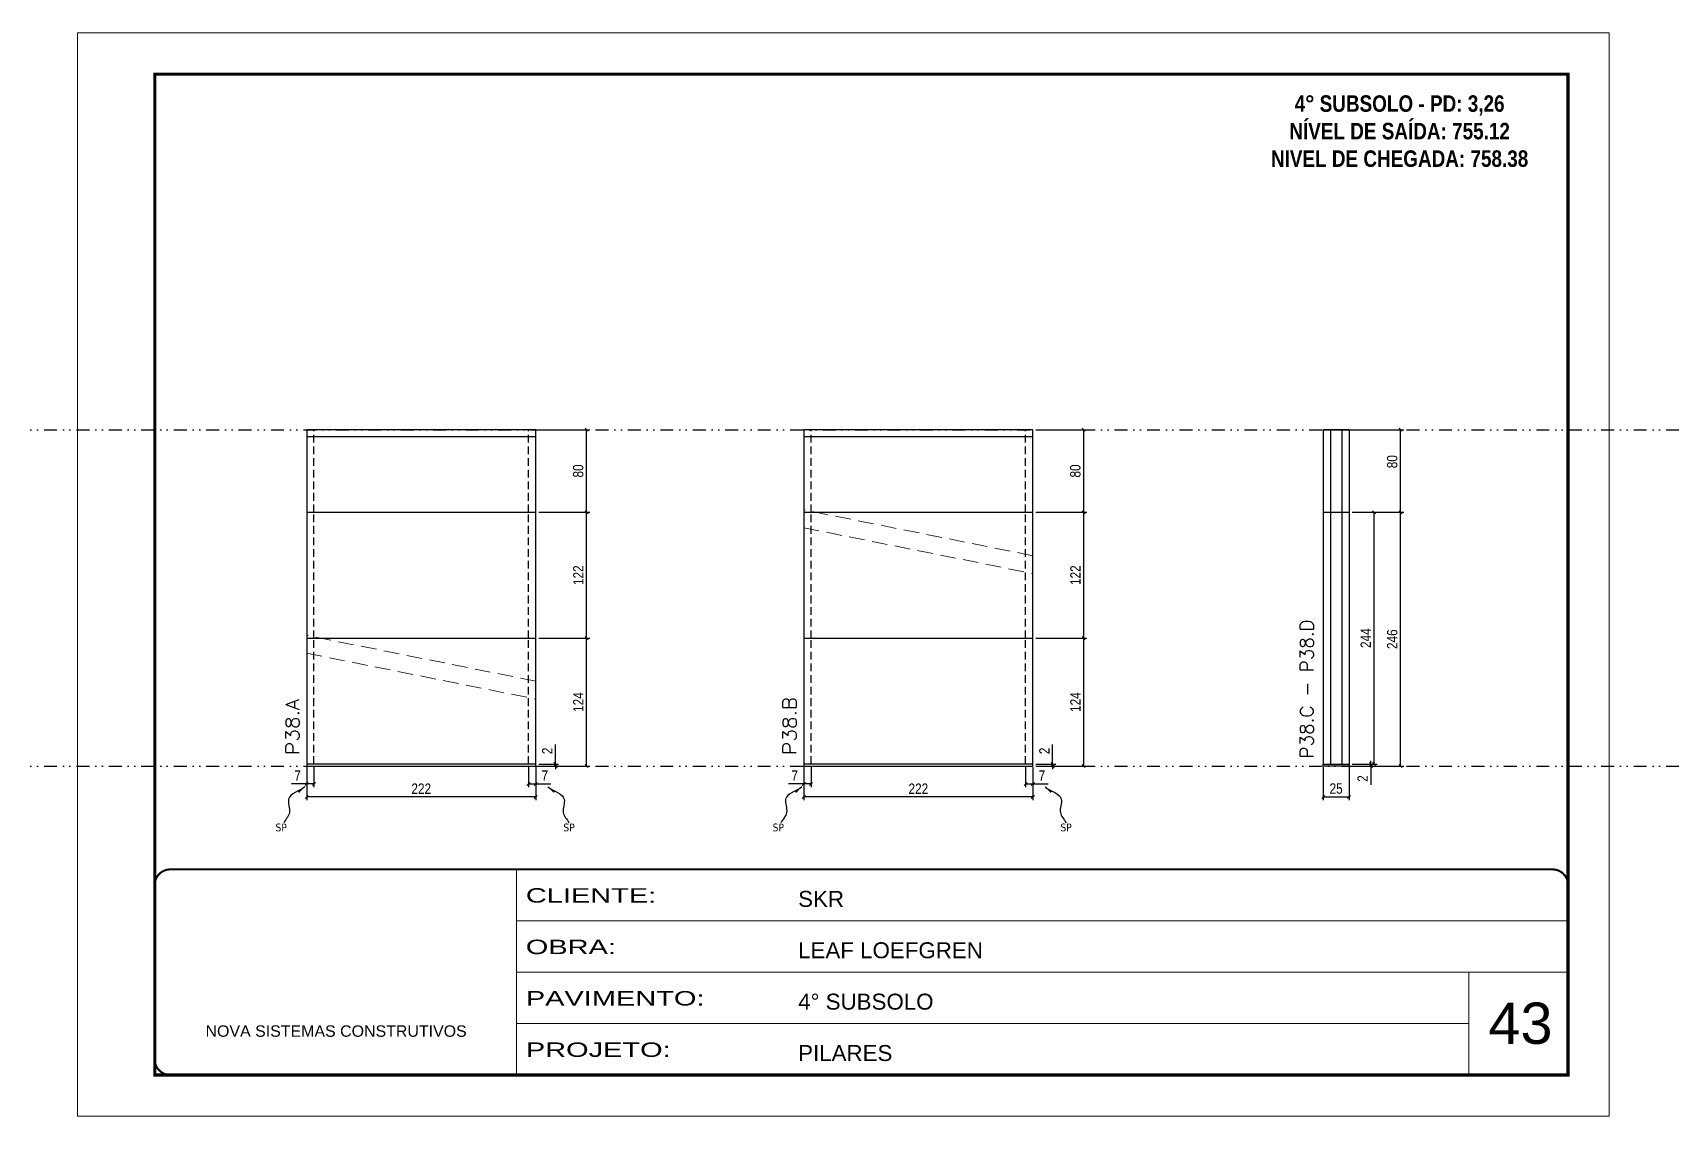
# Model space of a CAD drawing. Header units: millimetres. Extents: x 13777 to 27878, y -21631 to 6985.
# Drawn here: x 17540 to 19129, y -5551 to -4501 of the extents above; entities that cross this region are included whole.
import ezdxf

# ---------------------------------------------------------------- set-up
doc = ezdxf.new("R2010")
doc.units = ezdxf.units.MM
for name, pattern in [('CONTINUO', [0]), ('DASHED', [0.75, 0.5, -0.25]), ('DIVIDE2', [0.625, 0.25, -0.125, 0, -0.125, 0, -0.125]), ('HIDDEN', [0.375, 0.25, -0.125])]:
    doc.linetypes.add(name, pattern=pattern)
for name, color, linetype, lineweight in [('CARIMBO', 255, 'Continuous', 9), ('Folhas', 255, 'Continuous', 9), ('Hachura', 251, 'Continuous', 9), ('SARRAFO DE PRESSAO', 251, 'DASHED', 9), ('Texto Seção', 7, 'Continuous', 15)]:
    doc.layers.add(name, color=color, linetype=linetype, lineweight=lineweight)
for name, color, linetype in [('COTA', 241, 'Continuous'), ('NOMENCLATURA', 7, 'Continuous'), ('Nível', 160, 'Continuous'), ('Painéis', 200, 'Continuous'), ('SARR_2.2x7', 40, 'Continuous'), ('Sarrafo de Pressão', 42, 'HIDDEN'), ('texto', 7, 'Continuous')]:
    doc.layers.add(name, color=color, linetype=linetype)
doc.styles.add('ARIAL', font='arial.ttf')
doc.styles.add('COTA TECNICA', font='techl___.ttf', dxfattribs={"height": 10})
doc.styles.add('COTA TECNICA-50', font='techl___.ttf', dxfattribs={"height": 10})
doc.styles.add('REGUA-120', font='ROMANS.shx', dxfattribs={"height": 15})
doc.styles.add('ROMANC', font='techb___.ttf', dxfattribs={"height": 2.5})
doc.styles.get("Standard").update_dxf_attribs({"font": 'arial.ttf'})
doc.styles.add('Tecnologia', font='')
doc.styles.get('Tecnologia').set_extended_font_data('Forgotten Futurist')
doc.dimstyles.new('COTA PAINEL-50', dxfattribs={"dimtxt": 10, "dimasz": 3, "dimexe": 3, "dimexo": 3, "dimgap": 3, "dimtad": 1, "dimdec": 1, "dimzin": 12, "dimdsep": 46, "dimtxsty": 'COTA TECNICA-50', "dimblk1": 'OBLIQUE', "dimblk2": 'OBLIQUE', "dimsah": 1, "dimcen": 0.9, "dimclrd": 4, "dimclre": 4, "dimclrt": 240, "dimadec": 1, "dimazin": 3, "dimtfac": 1, "dimtdec": 1, "dimtmove": 0, "dimatfit": 3, "dimfxl": 1, "dimtolj": 1, "dimtzin": 12, "dimarcsym": 0})
doc.dimstyles.new('PAINEL', dxfattribs={"dimtxt": 10, "dimasz": 3, "dimexe": 3, "dimexo": 3, "dimgap": 3, "dimtad": 1, "dimdec": 1, "dimzin": 12, "dimdsep": 46, "dimtxsty": 'COTA TECNICA', "dimblk1": 'OBLIQUE', "dimblk2": 'OBLIQUE', "dimsah": 1, "dimcen": 0.9, "dimclrd": 4, "dimclre": 4, "dimclrt": 240, "dimadec": 1, "dimazin": 3, "dimtfac": 1, "dimtdec": 1, "dimtmove": 0, "dimatfit": 3, "dimfxl": 1, "dimtolj": 1, "dimtzin": 12, "dimarcsym": 0})
doc.dimstyles.get("Standard").update_dxf_attribs({"dimtxt": 0.18, "dimasz": 0.18, "dimexe": 0.18, "dimexo": 0.0625, "dimgap": 0.09, "dimtad": 0, "dimtih": 1, "dimtoh": 1, "dimdec": 4, "dimzin": 0, "dimdsep": 46, "dimtxsty": 'Standard', "dimcen": 0.09, "dimadec": 0, "dimazin": 0, "dimtfac": 1, "dimtdec": 4, "dimtofl": 0, "dimtmove": 0, "dimatfit": 3, "dimfxl": 1, "dimtolj": 1, "dimtzin": 0, "dimarcsym": 0})

# ---------------------------------------------------------------- blocks, each defined once
blk = doc.blocks.new('9999999999')
at = {"color": 30, "linetype": 'CONTINUO'}
for p, q in [((98564.6, 34230.2), (98564.6, 34429.4)), ((98564.6, 34379.6), (99584, 34379.6)), ((98564.6, 34329.8), (99488, 34329.8)), ((99584, 34329.8), (99488, 34329.8)), ((99488, 34329.8), (99488, 34230.2)), ((98564.6, 34280), (99488, 34280))]:
    blk.add_line(p, q, dxfattribs=at)
at = {"color": 30, "linetype": 'CONTINUO', "const_width": 2}
blk.add_lwpolyline([(99584, 34230.2), (99584, 34414.4, 0.414214), (99569, 34429.4), (98229, 34429.4, 0.414214), (98214, 34414.4), (98214, 34245.2, 0.414214), (98229, 34230.2), (99584, 34230.2)], format="xyb", dxfattribs=at)
at = {"layer": 'Folhas'}
blk.add_lwpolyline([(98139, 34190.2), (99624, 34190.2), (99624, 35240.2), (98139, 35240.2)], close=True, dxfattribs=at)
at = {"layer": 'Folhas', "color": 30, "const_width": 3}
blk.add_lwpolyline([(98214, 34230.2), (99584, 34230.2), (99584, 35200.2), (98214, 35200.2)], close=True, dxfattribs=at)
at = {"color": 7, "linetype": 'Continuous', "ltscale": 5, "style": 'ARIAL'}
for s, height, p in [('SKR', 15.48, (98837.7, 34393.1)), ('LEAF LOEFGREN', 15.483, (98837.7, 34343.3)), ('4° SUBSOLO', 15.48, (98837.7, 34293.5)), ('NOVA SISTEMAS CONSTRUTIVOS', 11.059, (98263.2, 34267.2)), ('PILARES', 15.48, (98837.7, 34243.7))]:
    blk.add_text(s, height=height, dxfattribs=at).set_placement(p)
at = {"layer": 'Folhas', "color": 7, "style": 'Tecnologia', "width": 1.5}
for s, p in [('CLIENTE:', (98573.7, 34397.2)), ('OBRA:', (98573.7, 34347.3)), ('PAVIMENTO:', (98573.7, 34297.5)), ('PROJETO:', (98573.7, 34247.7))]:
    blk.add_text(s, height=14, dxfattribs=at).set_placement(p)
blk = doc.blocks.new('_Oblique')
at = {"color": 0, "linetype": 'ByBlock', "lineweight": -2}
blk.add_line((-0.5, -0.5), (0.5, 0.5), dxfattribs=at)
blk = doc.blocks.new('*D1057')
at = {"layer": 'COTA', "color": 4, "lineweight": -2, "transparency": 16777216}
for p, q in [((17805.8, -5212.7), (17805.8, -5244.6)), ((18027.8, -5212.7), (18027.8, -5244.6)), ((18027.8, -5241.6), (17805.8, -5241.6))]:
    blk.add_line(p, q, dxfattribs=at)
at = {"layer": 'Defpoints', "color": 0, "transparency": 16777216}
for p in [(17805.8, -5209.7), (18027.8, -5209.7), (17805.8, -5241.6)]:
    blk.add_point(p, dxfattribs=at)
at = {"layer": 'COTA', "color": 4, "lineweight": -2, "transparency": 16777216, "xscale": 3, "yscale": 3, "zscale": 3, "rotation": 180}
blk.add_blockref('_Oblique', (17805.8, -5241.6), dxfattribs=at)
at = {"layer": 'COTA', "color": 4, "lineweight": -2, "transparency": 16777216, "xscale": 3, "yscale": 3, "zscale": 3}
blk.add_blockref('_Oblique', (18027.8, -5241.6), dxfattribs=at)
at = {"layer": 'COTA', "color": 240, "transparency": 16777216, "insert": (17916.8, -5233.6), "char_height": 10, "attachment_point": 5, "style": 'COTA TECNICA'}
blk.add_mtext('\\A1;222', dxfattribs=at)
blk = doc.blocks.new('*D1058')
at = {"layer": 'COTA', "color": 4, "lineweight": -2, "transparency": 16777216}
for p, q in [((18020.8, -5212.7), (18020.8, -5232)), ((18027.8, -5214.7), (18027.8, -5232)), ((18020.8, -5229), (18027.8, -5229)), ((18027.8, -5229), (18042.5, -5229))]:
    blk.add_line(p, q, dxfattribs=at)
at = {"layer": 'Defpoints', "color": 0, "transparency": 16777216}
for p in [(18020.8, -5209.7), (18027.8, -5211.7), (18027.8, -5229)]:
    blk.add_point(p, dxfattribs=at)
at = {"layer": 'COTA', "color": 4, "lineweight": -2, "transparency": 16777216, "xscale": 3, "yscale": 3, "zscale": 3, "rotation": 180}
blk.add_blockref('_Oblique', (18020.8, -5229), dxfattribs=at)
at = {"layer": 'COTA', "color": 4, "lineweight": -2, "transparency": 16777216, "xscale": 3, "yscale": 3, "zscale": 3}
blk.add_blockref('_Oblique', (18027.8, -5229), dxfattribs=at)
at = {"layer": 'COTA', "color": 240, "transparency": 16777216, "insert": (18036.6, -5220.9), "char_height": 10, "attachment_point": 5, "style": 'COTA TECNICA-50'}
blk.add_mtext('\\A1;7', dxfattribs=at)
blk = doc.blocks.new('*D1059')
at = {"layer": 'COTA', "color": 4, "lineweight": -2, "transparency": 16777216}
for p, q in [((17805.8, -5214.7), (17805.8, -5232)), ((17812.8, -5212.7), (17812.8, -5232)), ((17805.8, -5229), (17791, -5229)), ((17812.8, -5229), (17805.8, -5229))]:
    blk.add_line(p, q, dxfattribs=at)
at = {"layer": 'Defpoints', "color": 0, "transparency": 16777216}
for p in [(17812.8, -5209.7), (17805.8, -5211.7), (17805.8, -5229)]:
    blk.add_point(p, dxfattribs=at)
at = {"layer": 'COTA', "color": 4, "lineweight": -2, "transparency": 16777216, "xscale": 3, "yscale": 3, "zscale": 3, "rotation": 180}
blk.add_blockref('_Oblique', (17805.8, -5229), dxfattribs=at)
at = {"layer": 'COTA', "color": 4, "lineweight": -2, "transparency": 16777216, "xscale": 3, "yscale": 3, "zscale": 3}
blk.add_blockref('_Oblique', (17812.8, -5229), dxfattribs=at)
at = {"layer": 'COTA', "color": 240, "transparency": 16777216, "insert": (17796.9, -5220.9), "char_height": 10, "attachment_point": 5, "style": 'COTA TECNICA-50'}
blk.add_mtext('\\A1;7', dxfattribs=at)
blk = doc.blocks.new('*D1060')
at = {"layer": 'COTA', "color": 4, "lineweight": -2, "transparency": 16777216}
for p, q in [((18047, -5209.7), (18047, -5190.9)), ((18030.8, -5209.7), (18050, -5209.7)), ((18047, -5211.7), (18047, -5209.7)), ((18030.8, -5211.7), (18050, -5211.7)), ((18047, -5211.7), (18047, -5214.7))]:
    blk.add_line(p, q, dxfattribs=at)
at = {"layer": 'Defpoints', "color": 0, "transparency": 16777216}
for p in [(18027.8, -5209.7), (18027.8, -5211.7), (18047, -5211.7)]:
    blk.add_point(p, dxfattribs=at)
at = {"layer": 'COTA', "color": 4, "lineweight": -2, "transparency": 16777216, "xscale": 3, "yscale": 3, "zscale": 3}
for p, rotation in [((18047, -5209.7), 270), ((18047, -5211.7), 90)]:
    blk.add_blockref('_Oblique', p, dxfattribs=dict(at, rotation=rotation))
at = {"layer": 'COTA', "color": 240, "transparency": 16777216, "insert": (18039, -5197), "char_height": 10, "attachment_point": 5, "rotation": 90, "style": 'COTA TECNICA-50'}
blk.add_mtext('\\A1;2', dxfattribs=at)
blk = doc.blocks.new('*D1061')
at = {"layer": 'COTA', "color": 4, "lineweight": -2, "transparency": 16777216}
for p, q in [((18030.8, -4965.7), (18080.1, -4965.7)), ((18077.1, -5087.7), (18077.1, -4965.7)), ((18030.8, -5087.7), (18080.1, -5087.7))]:
    blk.add_line(p, q, dxfattribs=at)
at = {"layer": 'Defpoints', "color": 0, "transparency": 16777216}
for p in [(18027.8, -4965.7), (18077.1, -4965.7), (18027.8, -5087.7)]:
    blk.add_point(p, dxfattribs=at)
at = {"layer": 'COTA', "color": 4, "lineweight": -2, "transparency": 16777216, "xscale": 3, "yscale": 3, "zscale": 3}
for p, rotation in [((18077.1, -4965.7), 90), ((18077.1, -5087.7), 270)]:
    blk.add_blockref('_Oblique', p, dxfattribs=dict(at, rotation=rotation))
at = {"layer": 'COTA', "color": 240, "transparency": 16777216, "insert": (18069.1, -5026.7), "char_height": 10, "attachment_point": 5, "rotation": 90, "style": 'COTA TECNICA-50'}
blk.add_mtext('\\A1;122', dxfattribs=at)
blk = doc.blocks.new('*D1062')
at = {"layer": 'COTA', "color": 4, "lineweight": -2, "transparency": 16777216}
for p, q in [((18030.8, -4885.7), (18080.1, -4885.7)), ((18077.1, -4965.7), (18077.1, -4885.7)), ((18030.8, -4965.7), (18080.1, -4965.7))]:
    blk.add_line(p, q, dxfattribs=at)
at = {"layer": 'Defpoints', "color": 0, "transparency": 16777216}
for p in [(18027.8, -4885.7), (18077.1, -4885.7), (18027.8, -4965.7)]:
    blk.add_point(p, dxfattribs=at)
at = {"layer": 'COTA', "color": 4, "lineweight": -2, "transparency": 16777216, "xscale": 3, "yscale": 3, "zscale": 3}
for p, rotation in [((18077.1, -4885.7), 90), ((18077.1, -4965.7), 270)]:
    blk.add_blockref('_Oblique', p, dxfattribs=dict(at, rotation=rotation))
at = {"layer": 'COTA', "color": 240, "transparency": 16777216, "insert": (18069, -4925.7), "char_height": 10, "attachment_point": 5, "rotation": 90, "style": 'COTA TECNICA-50'}
blk.add_mtext('\\A1;80', dxfattribs=at)
blk = doc.blocks.new('*D1063')
at = {"layer": 'COTA', "color": 4, "linetype": 'ByBlock', "lineweight": -2, "transparency": 16777216}
for p, q in [((18030.8, -5087.7), (18080.1, -5087.7)), ((18077.1, -5211.7), (18077.1, -5087.7)), ((18030.8, -5211.7), (18080.1, -5211.7))]:
    blk.add_line(p, q, dxfattribs=at)
at = {"layer": 'Defpoints', "color": 0, "linetype": 'ByBlock', "transparency": 16777216}
for p in [(18027.8, -5087.7), (18077.1, -5087.7), (18027.8, -5211.7)]:
    blk.add_point(p, dxfattribs=at)
at = {"layer": 'COTA', "color": 4, "linetype": 'ByBlock', "lineweight": -2, "transparency": 16777216, "xscale": 3, "yscale": 3, "zscale": 3}
for p, rotation in [((18077.1, -5087.7), 90), ((18077.1, -5211.7), 270)]:
    blk.add_blockref('_Oblique', p, dxfattribs=dict(at, rotation=rotation))
at = {"layer": 'COTA', "color": 240, "linetype": 'ByBlock', "transparency": 16777216, "insert": (18069.1, -5149.7), "char_height": 10, "attachment_point": 5, "rotation": 90, "style": 'COTA TECNICA'}
blk.add_mtext('\\A1;124', dxfattribs=at)
blk = doc.blocks.new('*D1064')
at = {"layer": 'COTA', "color": 4, "linetype": 'ByBlock', "lineweight": -2, "transparency": 16777216}
for p, q in [((18030.8, -5087.7), (18080.1, -5087.7)), ((18077.1, -5211.7), (18077.1, -5087.7)), ((18030.8, -5211.7), (18080.1, -5211.7))]:
    blk.add_line(p, q, dxfattribs=at)
at = {"layer": 'Defpoints', "color": 0, "linetype": 'ByBlock', "transparency": 16777216}
for p in [(18027.8, -5087.7), (18077.1, -5087.7), (18027.8, -5211.7)]:
    blk.add_point(p, dxfattribs=at)
at = {"layer": 'COTA', "color": 4, "linetype": 'ByBlock', "lineweight": -2, "transparency": 16777216, "xscale": 3, "yscale": 3, "zscale": 3}
for p, rotation in [((18077.1, -5087.7), 90), ((18077.1, -5211.7), 270)]:
    blk.add_blockref('_Oblique', p, dxfattribs=dict(at, rotation=rotation))
at = {"layer": 'COTA', "color": 240, "linetype": 'ByBlock', "transparency": 16777216, "insert": (18069.1, -5149.7), "char_height": 10, "attachment_point": 5, "rotation": 90, "style": 'COTA TECNICA'}
blk.add_mtext('\\A1;124', dxfattribs=at)
blk = doc.blocks.new('*D1065')
at = {"layer": 'COTA', "color": 4, "lineweight": -2, "transparency": 16777216}
for p, q in [((18287.7, -5212.7), (18287.7, -5244.6)), ((18509.7, -5212.7), (18509.7, -5244.6)), ((18509.7, -5241.6), (18287.7, -5241.6))]:
    blk.add_line(p, q, dxfattribs=at)
at = {"layer": 'Defpoints', "color": 0, "transparency": 16777216}
for p in [(18287.7, -5209.7), (18509.7, -5209.7), (18287.7, -5241.6)]:
    blk.add_point(p, dxfattribs=at)
at = {"layer": 'COTA', "color": 4, "lineweight": -2, "transparency": 16777216, "xscale": 3, "yscale": 3, "zscale": 3, "rotation": 180}
blk.add_blockref('_Oblique', (18287.7, -5241.6), dxfattribs=at)
at = {"layer": 'COTA', "color": 4, "lineweight": -2, "transparency": 16777216, "xscale": 3, "yscale": 3, "zscale": 3}
blk.add_blockref('_Oblique', (18509.7, -5241.6), dxfattribs=at)
at = {"layer": 'COTA', "color": 240, "transparency": 16777216, "insert": (18398.7, -5233.6), "char_height": 10, "attachment_point": 5, "style": 'COTA TECNICA'}
blk.add_mtext('\\A1;222', dxfattribs=at)
blk = doc.blocks.new('*D1066')
at = {"layer": 'COTA', "color": 4, "lineweight": -2, "transparency": 16777216}
for p, q in [((18502.7, -5212.7), (18502.7, -5232)), ((18509.7, -5214.7), (18509.7, -5232)), ((18502.7, -5229), (18509.7, -5229)), ((18509.7, -5229), (18524.4, -5229))]:
    blk.add_line(p, q, dxfattribs=at)
at = {"layer": 'Defpoints', "color": 0, "transparency": 16777216}
for p in [(18502.7, -5209.7), (18509.7, -5211.7), (18509.7, -5229)]:
    blk.add_point(p, dxfattribs=at)
at = {"layer": 'COTA', "color": 4, "lineweight": -2, "transparency": 16777216, "xscale": 3, "yscale": 3, "zscale": 3, "rotation": 180}
blk.add_blockref('_Oblique', (18502.7, -5229), dxfattribs=at)
at = {"layer": 'COTA', "color": 4, "lineweight": -2, "transparency": 16777216, "xscale": 3, "yscale": 3, "zscale": 3}
blk.add_blockref('_Oblique', (18509.7, -5229), dxfattribs=at)
at = {"layer": 'COTA', "color": 240, "transparency": 16777216, "insert": (18518.5, -5220.9), "char_height": 10, "attachment_point": 5, "style": 'COTA TECNICA-50'}
blk.add_mtext('\\A1;7', dxfattribs=at)
blk = doc.blocks.new('*D1067')
at = {"layer": 'COTA', "color": 4, "lineweight": -2, "transparency": 16777216}
for p, q in [((18287.7, -5214.7), (18287.7, -5232)), ((18294.7, -5212.7), (18294.7, -5232)), ((18287.7, -5229), (18272.9, -5229)), ((18294.7, -5229), (18287.7, -5229))]:
    blk.add_line(p, q, dxfattribs=at)
at = {"layer": 'Defpoints', "color": 0, "transparency": 16777216}
for p in [(18294.7, -5209.7), (18287.7, -5211.7), (18287.7, -5229)]:
    blk.add_point(p, dxfattribs=at)
at = {"layer": 'COTA', "color": 4, "lineweight": -2, "transparency": 16777216, "xscale": 3, "yscale": 3, "zscale": 3, "rotation": 180}
blk.add_blockref('_Oblique', (18287.7, -5229), dxfattribs=at)
at = {"layer": 'COTA', "color": 4, "lineweight": -2, "transparency": 16777216, "xscale": 3, "yscale": 3, "zscale": 3}
blk.add_blockref('_Oblique', (18294.7, -5229), dxfattribs=at)
at = {"layer": 'COTA', "color": 240, "transparency": 16777216, "insert": (18278.8, -5220.9), "char_height": 10, "attachment_point": 5, "style": 'COTA TECNICA-50'}
blk.add_mtext('\\A1;7', dxfattribs=at)
blk = doc.blocks.new('*D1068')
at = {"layer": 'COTA', "color": 4, "lineweight": -2, "transparency": 16777216}
for p, q in [((18528.9, -5209.7), (18528.9, -5190.9)), ((18512.7, -5209.7), (18531.9, -5209.7)), ((18528.9, -5211.7), (18528.9, -5209.7)), ((18512.7, -5211.7), (18531.9, -5211.7)), ((18528.9, -5211.7), (18528.9, -5214.7))]:
    blk.add_line(p, q, dxfattribs=at)
at = {"layer": 'Defpoints', "color": 0, "transparency": 16777216}
for p in [(18509.7, -5209.7), (18509.7, -5211.7), (18528.9, -5211.7)]:
    blk.add_point(p, dxfattribs=at)
at = {"layer": 'COTA', "color": 4, "lineweight": -2, "transparency": 16777216, "xscale": 3, "yscale": 3, "zscale": 3}
for p, rotation in [((18528.9, -5209.7), 270), ((18528.9, -5211.7), 90)]:
    blk.add_blockref('_Oblique', p, dxfattribs=dict(at, rotation=rotation))
at = {"layer": 'COTA', "color": 240, "transparency": 16777216, "insert": (18520.9, -5197), "char_height": 10, "attachment_point": 5, "rotation": 90, "style": 'COTA TECNICA-50'}
blk.add_mtext('\\A1;2', dxfattribs=at)
blk = doc.blocks.new('*D1069')
at = {"layer": 'COTA', "color": 4, "lineweight": -2, "transparency": 16777216}
for p, q in [((18512.7, -4965.7), (18562, -4965.7)), ((18559, -5087.7), (18559, -4965.7)), ((18512.7, -5087.7), (18562, -5087.7))]:
    blk.add_line(p, q, dxfattribs=at)
at = {"layer": 'Defpoints', "color": 0, "transparency": 16777216}
for p in [(18509.7, -4965.7), (18559, -4965.7), (18509.7, -5087.7)]:
    blk.add_point(p, dxfattribs=at)
at = {"layer": 'COTA', "color": 4, "lineweight": -2, "transparency": 16777216, "xscale": 3, "yscale": 3, "zscale": 3}
for p, rotation in [((18559, -4965.7), 90), ((18559, -5087.7), 270)]:
    blk.add_blockref('_Oblique', p, dxfattribs=dict(at, rotation=rotation))
at = {"layer": 'COTA', "color": 240, "transparency": 16777216, "insert": (18551, -5026.7), "char_height": 10, "attachment_point": 5, "rotation": 90, "style": 'COTA TECNICA-50'}
blk.add_mtext('\\A1;122', dxfattribs=at)
blk = doc.blocks.new('*D1070')
at = {"layer": 'COTA', "color": 4, "lineweight": -2, "transparency": 16777216}
for p, q in [((18512.7, -4885.7), (18562, -4885.7)), ((18559, -4965.7), (18559, -4885.7)), ((18512.7, -4965.7), (18562, -4965.7))]:
    blk.add_line(p, q, dxfattribs=at)
at = {"layer": 'Defpoints', "color": 0, "transparency": 16777216}
for p in [(18509.7, -4885.7), (18559, -4885.7), (18509.7, -4965.7)]:
    blk.add_point(p, dxfattribs=at)
at = {"layer": 'COTA', "color": 4, "lineweight": -2, "transparency": 16777216, "xscale": 3, "yscale": 3, "zscale": 3}
for p, rotation in [((18559, -4885.7), 90), ((18559, -4965.7), 270)]:
    blk.add_blockref('_Oblique', p, dxfattribs=dict(at, rotation=rotation))
at = {"layer": 'COTA', "color": 240, "transparency": 16777216, "insert": (18550.9, -4925.7), "char_height": 10, "attachment_point": 5, "rotation": 90, "style": 'COTA TECNICA-50'}
blk.add_mtext('\\A1;80', dxfattribs=at)
blk = doc.blocks.new('*D1071')
at = {"layer": 'COTA', "color": 4, "linetype": 'ByBlock', "lineweight": -2, "transparency": 16777216}
for p, q in [((18512.7, -5087.7), (18562, -5087.7)), ((18559, -5211.7), (18559, -5087.7)), ((18512.7, -5211.7), (18562, -5211.7))]:
    blk.add_line(p, q, dxfattribs=at)
at = {"layer": 'Defpoints', "color": 0, "linetype": 'ByBlock', "transparency": 16777216}
for p in [(18509.7, -5087.7), (18559, -5087.7), (18509.7, -5211.7)]:
    blk.add_point(p, dxfattribs=at)
at = {"layer": 'COTA', "color": 4, "linetype": 'ByBlock', "lineweight": -2, "transparency": 16777216, "xscale": 3, "yscale": 3, "zscale": 3}
for p, rotation in [((18559, -5087.7), 90), ((18559, -5211.7), 270)]:
    blk.add_blockref('_Oblique', p, dxfattribs=dict(at, rotation=rotation))
at = {"layer": 'COTA', "color": 240, "linetype": 'ByBlock', "transparency": 16777216, "insert": (18551, -5149.7), "char_height": 10, "attachment_point": 5, "rotation": 90, "style": 'COTA TECNICA'}
blk.add_mtext('\\A1;124', dxfattribs=at)
blk = doc.blocks.new('*D1072')
at = {"layer": 'COTA', "color": 4, "linetype": 'ByBlock', "lineweight": -2, "transparency": 16777216}
for p, q in [((18512.7, -5087.7), (18562, -5087.7)), ((18559, -5211.7), (18559, -5087.7)), ((18512.7, -5211.7), (18562, -5211.7))]:
    blk.add_line(p, q, dxfattribs=at)
at = {"layer": 'Defpoints', "color": 0, "linetype": 'ByBlock', "transparency": 16777216}
for p in [(18509.7, -5087.7), (18559, -5087.7), (18509.7, -5211.7)]:
    blk.add_point(p, dxfattribs=at)
at = {"layer": 'COTA', "color": 4, "linetype": 'ByBlock', "lineweight": -2, "transparency": 16777216, "xscale": 3, "yscale": 3, "zscale": 3}
for p, rotation in [((18559, -5087.7), 90), ((18559, -5211.7), 270)]:
    blk.add_blockref('_Oblique', p, dxfattribs=dict(at, rotation=rotation))
at = {"layer": 'COTA', "color": 240, "linetype": 'ByBlock', "transparency": 16777216, "insert": (18551, -5149.7), "char_height": 10, "attachment_point": 5, "rotation": 90, "style": 'COTA TECNICA'}
blk.add_mtext('\\A1;124', dxfattribs=at)
blk = doc.blocks.new('*D1073')
at = {"layer": 'COTA', "color": 4, "lineweight": -2, "transparency": 16777216}
for p, q in [((18791.2, -5212.7), (18791.2, -5244.6)), ((18816.2, -5212.7), (18816.2, -5244.6)), ((18791.2, -5241.6), (18816.2, -5241.6))]:
    blk.add_line(p, q, dxfattribs=at)
at = {"layer": 'Defpoints', "color": 0, "transparency": 16777216}
for p in [(18791.2, -5209.7), (18816.2, -5209.7), (18816.2, -5241.6)]:
    blk.add_point(p, dxfattribs=at)
at = {"layer": 'COTA', "color": 4, "lineweight": -2, "transparency": 16777216, "xscale": 3, "yscale": 3, "zscale": 3, "rotation": 180}
blk.add_blockref('_Oblique', (18791.2, -5241.6), dxfattribs=at)
at = {"layer": 'COTA', "color": 4, "lineweight": -2, "transparency": 16777216, "xscale": 3, "yscale": 3, "zscale": 3}
blk.add_blockref('_Oblique', (18816.2, -5241.6), dxfattribs=at)
at = {"layer": 'COTA', "color": 240, "transparency": 16777216, "insert": (18803.7, -5233.5), "char_height": 10, "attachment_point": 5, "style": 'COTA TECNICA'}
blk.add_mtext('\\A1;25', dxfattribs=at)
blk = doc.blocks.new('*D1074')
at = {"layer": 'COTA', "color": 4, "lineweight": -2, "transparency": 16777216}
for p, q in [((18819.2, -5209.7), (18840.4, -5209.7)), ((18837.4, -5209.7), (18837.4, -5206.7)), ((18837.4, -5209.7), (18837.4, -5211.7)), ((18819.2, -5211.7), (18840.4, -5211.7)), ((18837.4, -5211.7), (18837.4, -5229.9))]:
    blk.add_line(p, q, dxfattribs=at)
at = {"layer": 'Defpoints', "color": 0, "transparency": 16777216}
for p in [(18816.2, -5209.7), (18837.4, -5209.7), (18816.2, -5211.7)]:
    blk.add_point(p, dxfattribs=at)
at = {"layer": 'COTA', "color": 4, "lineweight": -2, "transparency": 16777216, "xscale": 3, "yscale": 3, "zscale": 3}
for p, rotation in [((18837.4, -5209.7), 270), ((18837.4, -5211.7), 90)]:
    blk.add_blockref('_Oblique', p, dxfattribs=dict(at, rotation=rotation))
at = {"layer": 'COTA', "color": 240, "transparency": 16777216, "insert": (18829.4, -5223.8), "char_height": 10, "attachment_point": 5, "rotation": 90, "style": 'COTA TECNICA-50'}
blk.add_mtext('\\A1;2', dxfattribs=at)
blk = doc.blocks.new('*D1075')
at = {"layer": 'COTA', "color": 4, "lineweight": -2, "transparency": 16777216}
for p, q in [((18819.2, -4965.7), (18869.2, -4965.7)), ((18866.2, -5211.7), (18866.2, -4965.7)), ((18819.2, -5211.7), (18869.2, -5211.7))]:
    blk.add_line(p, q, dxfattribs=at)
at = {"layer": 'Defpoints', "color": 0, "transparency": 16777216}
for p in [(18816.2, -4965.7), (18866.2, -4965.7), (18816.2, -5211.7)]:
    blk.add_point(p, dxfattribs=at)
at = {"layer": 'COTA', "color": 4, "lineweight": -2, "transparency": 16777216, "xscale": 3, "yscale": 3, "zscale": 3}
for p, rotation in [((18866.2, -4965.7), 90), ((18866.2, -5211.7), 270)]:
    blk.add_blockref('_Oblique', p, dxfattribs=dict(at, rotation=rotation))
at = {"layer": 'COTA', "color": 240, "transparency": 16777216, "insert": (18858.1, -5088.7), "char_height": 10, "attachment_point": 5, "rotation": 90, "style": 'COTA TECNICA-50'}
blk.add_mtext('\\A1;246', dxfattribs=at)
blk = doc.blocks.new('*D1077')
at = {"layer": 'COTA', "color": 4, "lineweight": -2, "transparency": 16777216}
for p, q in [((18819.2, -4965.7), (18843.5, -4965.7)), ((18840.5, -5209.7), (18840.5, -4965.7)), ((18819.2, -5209.7), (18843.5, -5209.7))]:
    blk.add_line(p, q, dxfattribs=at)
at = {"layer": 'Defpoints', "color": 0, "transparency": 16777216}
for p in [(18816.2, -4965.7), (18840.5, -4965.7), (18816.2, -5209.7)]:
    blk.add_point(p, dxfattribs=at)
at = {"layer": 'COTA', "color": 4, "lineweight": -2, "transparency": 16777216, "xscale": 3, "yscale": 3, "zscale": 3}
for p, rotation in [((18840.5, -4965.7), 90), ((18840.5, -5209.7), 270)]:
    blk.add_blockref('_Oblique', p, dxfattribs=dict(at, rotation=rotation))
at = {"layer": 'COTA', "color": 240, "transparency": 16777216, "insert": (18832.4, -5087.7), "char_height": 10, "attachment_point": 5, "rotation": 90, "style": 'COTA TECNICA'}
blk.add_mtext('\\A1;244', dxfattribs=at)
blk = doc.blocks.new('*D1076')
at = {"layer": 'COTA', "color": 4, "lineweight": -2, "transparency": 16777216}
for p, q in [((18819.2, -4885.7), (18869.2, -4885.7)), ((18866.2, -4965.7), (18866.2, -4885.7)), ((18819.2, -4965.7), (18869.2, -4965.7))]:
    blk.add_line(p, q, dxfattribs=at)
at = {"layer": 'Defpoints', "color": 0, "transparency": 16777216}
for p in [(18816.2, -4885.7), (18866.2, -4885.7), (18816.2, -4965.7)]:
    blk.add_point(p, dxfattribs=at)
at = {"layer": 'COTA', "color": 4, "lineweight": -2, "transparency": 16777216, "xscale": 3, "yscale": 3, "zscale": 3}
for p, rotation in [((18866.2, -4885.7), 90), ((18866.2, -4965.7), 270)]:
    blk.add_blockref('_Oblique', p, dxfattribs=dict(at, rotation=rotation))
at = {"layer": 'COTA', "color": 240, "transparency": 16777216, "insert": (18858.1, -4916.7), "char_height": 10, "attachment_point": 5, "rotation": 90, "style": 'COTA TECNICA'}
blk.add_mtext('\\A1;80', dxfattribs=at)

msp = doc.modelspace()

# ---------------------------------------------------------------- linework, layer by layer
at = {"layer": 'Hachura', "linetype": 'DASHED', "ltscale": 30}
for points in [[(18509.66, -5025.12), (18509.66, -5007.78), (18287.66, -4963.38), (18287.66, -4980.72), (18509.66, -5025.12)], [(18027.78, -5146.72), (18027.78, -5129.38), (17805.78, -5084.98), (17805.78, -5102.32), (18027.78, -5146.72)]]:
    msp.add_lwpolyline(points, dxfattribs=at)
at = {"layer": 'Nível', "color": 4, "linetype": 'DIVIDE2', "ltscale": 50}
for p, q in [((13777.11, -4885.74), (21531.15, -4885.74)), ((13777.11, -5211.74), (21531.15, -5211.74))]:
    msp.add_line(p, q, dxfattribs=at)
at = {"layer": 'Painéis'}
for p, q in [((18027.78, -4885.74), (17805.78, -4885.74)), ((17805.78, -4885.74), (17805.78, -5209.74)), ((18027.78, -5209.74), (18027.78, -4885.74)), ((18509.66, -4885.74), (18287.66, -4885.74)), ((18287.66, -4885.74), (18287.66, -5209.74)), ((18509.66, -5209.74), (18509.66, -4885.74)), ((18791.22, -4885.74), (18791.22, -5209.74)), ((18791.22, -4885.74), (18816.22, -4885.74)), ((18816.22, -4885.74), (18791.22, -4885.74)), ((18816.22, -4885.74), (18816.22, -5209.74)), ((17805.78, -4965.74), (18027.78, -4965.74)), ((18287.66, -4965.74), (18509.66, -4965.74)), ((18791.22, -4965.74), (18816.22, -4965.74)), ((17805.78, -5087.74), (18027.78, -5087.74)), ((18287.66, -5087.74), (18509.66, -5087.74)), ((18791.22, -5209.74), (18816.22, -5209.74)), ((18791.22, -5209.74), (18816.22, -5209.74)), ((18791.22, -5211.74), (18791.22, -5209.74)), ((18816.22, -5209.74), (18816.22, -5211.74)), ((18816.22, -5211.74), (18791.22, -5211.74))]:
    msp.add_line(p, q, dxfattribs=at)
for points in [[(18027.78, -5209.74), (17805.78, -5209.74), (17805.78, -5211.74), (18027.78, -5211.74)], [(18509.66, -5209.74), (18287.66, -5209.74), (18287.66, -5211.74), (18509.66, -5211.74)]]:
    msp.add_lwpolyline(points, close=True, dxfattribs=at)
at = {"layer": 'SARR_2.2x7'}
for p, q in [((18798.22, -4885.74), (18798.22, -4965.74)), ((18809.22, -4885.74), (18809.22, -4965.74)), ((18027.78, -4892.74), (17805.78, -4892.74)), ((18509.66, -4892.74), (18287.66, -4892.74)), ((18798.22, -4965.74), (18798.22, -5209.74)), ((18809.22, -4965.74), (18809.22, -5209.74))]:
    msp.add_line(p, q, dxfattribs=at)
at = {"layer": 'Sarrafo de Pressão', "ltscale": 30}
for p, q in [((17812.78, -4965.74), (17812.78, -4885.74)), ((18020.78, -4965.74), (18020.78, -4885.74)), ((18294.66, -4965.74), (18294.66, -4885.74)), ((18502.66, -4965.74), (18502.66, -4885.74)), ((17812.78, -5087.74), (17812.78, -4965.74)), ((18020.78, -5087.74), (18020.78, -4965.74)), ((18294.66, -5087.74), (18294.66, -4965.74)), ((18502.66, -5087.74), (18502.66, -4965.74)), ((17812.78, -5209.74), (17812.78, -5087.74)), ((18020.78, -5209.74), (18020.78, -5087.74)), ((18294.66, -5209.74), (18294.66, -5087.74)), ((18502.66, -5209.74), (18502.66, -5087.74))]:
    msp.add_line(p, q, dxfattribs=at)

# ---------------------------------------------------------------- block references
at = {"layer": 'SARRAFO DE PRESSAO', "color": 6, "linetype": 'ByBlock'}
msp.add_blockref('9999999999', (-80555.51, -39741.23), dxfattribs=at)

# ---------------------------------------------------------------- texts
at = {"layer": 'CARIMBO', "style": 'ARIAL'}
msp.add_text('43', height=40, dxfattribs=at).set_placement((18951.33, -5480.88))
at = {"layer": 'NOMENCLATURA', "color": 2, "insert": (18865.25, -4534.96), "char_height": 16, "attachment_point": 2, "style": 'ROMANC'}
msp.add_mtext_dynamic_manual_height_columns('\\P4° SUBSOLO - PD: 3,26\\PNÍVEL DE SAÍDA: 755.12\\PNIVEL DE CHEGADA: 758.38', width=300.2766, gutter_width=1, heights=[0], dxfattribs=at)
at = {"layer": 'texto', "color": 0, "char_height": 7.5, "attachment_point": 5}
for insert in [(17781, -5271.23), (18060.03, -5271.23), (18262.89, -5271.23), (18541.91, -5271.23)]:
    msp.add_mtext('{\\fTahoma|b0|i0|c0|p34;\\C4;SP}', dxfattribs=dict(at, insert=insert))
at = {"layer": 'Texto Seção', "style": 'REGUA-120', "width": 1.1}
for s, p in [('P38.A', (17798.53, -5200.98)), ('P38.B', (18280.41, -5200.98))]:
    msp.add_text(s, height=13, rotation=90, dxfattribs=at).set_placement(p)
at = {"layer": 'Texto Seção', "insert": (18781.77, -5204.33), "char_height": 13, "width": 370.6998, "attachment_point": 7, "rotation": 90, "style": 'REGUA-120'}
msp.add_mtext('P38.C - P38.D', dxfattribs=at)

# ---------------------------------------------------------------- dimensions: what is measured, and where the dimension line sits
at = {"layer": 'COTA'}
for base, p1, p2, angle, dimstyle, picture, middle in [((18077.15, -4885.74), (18027.78, -4965.74), (18027.78, -4885.74), 90, 'COTA PAINEL-50', '*D1062', (18069.02, -4925.74)), ((18559.03, -4885.74), (18509.66, -4965.74), (18509.66, -4885.74), 90, 'COTA PAINEL-50', '*D1070', (18550.91, -4925.74)), ((18077.15, -4965.74), (18027.78, -5087.74), (18027.78, -4965.74), 90, 'COTA PAINEL-50', '*D1061', (18069.09, -5026.74)), ((18559.03, -4965.74), (18509.66, -5087.74), (18509.66, -4965.74), 90, 'COTA PAINEL-50', '*D1069', (18550.97, -5026.74)), ((18866.21, -4965.74), (18816.22, -5211.74), (18816.22, -4965.74), 90, 'COTA PAINEL-50', '*D1075', (18858.11, -5088.74)), ((18840.49, -4965.74), (18816.22, -5209.74), (18816.22, -4965.74), 90, 'PAINEL', '*D1077', (18832.41, -5087.74)), ((17805.78, -5228.98), (17812.78, -5209.74), (17805.78, -5211.74), 180, 'COTA PAINEL-50', '*D1059', (17796.91, -5220.91)), ((18287.66, -5228.98), (18294.66, -5209.74), (18287.66, -5211.74), 180, 'COTA PAINEL-50', '*D1067', (18278.8, -5220.91))]:
    dim = msp.add_linear_dim(base=base, p1=p1, p2=p2, angle=angle, dimstyle=dimstyle, dxfattribs=at)
    dim.commit()
    dim.dimension.update_dxf_attribs({"geometry": picture, "text_midpoint": middle})
for base, p1, p2, dimstyle, picture, middle in [((18866.21, -4885.74), (18816.22, -4965.74), (18816.22, -4885.74), 'PAINEL', '*D1076', (18866.21, -4916.73)), ((18047.04, -5211.74), (18027.78, -5209.74), (18027.78, -5211.74), 'COTA PAINEL-50', '*D1060', (18047.04, -5196.99)), ((18528.92, -5211.74), (18509.66, -5209.74), (18509.66, -5211.74), 'COTA PAINEL-50', '*D1068', (18528.92, -5196.99)), ((18837.41, -5209.74), (18816.22, -5211.74), (18816.22, -5209.74), 'COTA PAINEL-50', '*D1074', (18837.41, -5223.8))]:
    dim = msp.add_linear_dim(base=base, p1=p1, p2=p2, angle=90, dimstyle=dimstyle, dxfattribs=at)
    dim.commit()
    dim.dimension.update_dxf_attribs({"geometry": picture, "text_midpoint": middle, "dimtype": 160})
at = {"layer": 'COTA', "linetype": 'ByBlock'}
for p1, p2, picture, middle in [((18027.78, -5211.74), (18027.78, -5087.74), '*D1063', (18069.07, -5149.74)), ((18027.78, -5211.74), (18027.78, -5087.74), '*D1064', (18069.07, -5149.74)), ((18509.66, -5211.74), (18509.66, -5087.74), '*D1071', (18550.96, -5149.74)), ((18509.66, -5211.74), (18509.66, -5087.74), '*D1072', (18550.96, -5149.74))]:
    dim = msp.add_aligned_dim(p1=p1, p2=p2, distance=-49.37, dimstyle='PAINEL', dxfattribs=at)
    dim.commit()
    dim.dimension.update_dxf_attribs({"geometry": picture, "text_midpoint": middle})
at = {"layer": 'COTA'}
for base, p1, p2, picture, middle in [((17805.78, -5241.63), (18027.78, -5209.74), (17805.78, -5209.74), '*D1057', (17916.78, -5233.63)), ((18287.66, -5241.63), (18509.66, -5209.74), (18287.66, -5209.74), '*D1065', (18398.66, -5233.63))]:
    dim = msp.add_linear_dim(base=base, p1=p1, p2=p2, angle=180, dimstyle='PAINEL', override={"dimarcsym": 2}, dxfattribs=at)
    dim.commit()
    dim.dimension.update_dxf_attribs({"geometry": picture, "text_midpoint": middle})
for base, p1, p2, picture, middle in [((18027.78, -5228.98), (18020.78, -5209.74), (18027.78, -5211.74), '*D1058', (18036.64, -5220.91)), ((18509.66, -5228.98), (18502.66, -5209.74), (18509.66, -5211.74), '*D1066', (18518.53, -5220.91))]:
    dim = msp.add_linear_dim(base=base, p1=p1, p2=p2, dimstyle='COTA PAINEL-50', dxfattribs=at)
    dim.commit()
    dim.dimension.update_dxf_attribs({"geometry": picture, "text_midpoint": middle})
dim = msp.add_linear_dim(base=(18816.22, -5241.63), p1=(18791.22, -5209.74), p2=(18816.22, -5209.74), dimstyle='PAINEL', override={"dimarcsym": 2}, dxfattribs=at)
dim.commit()
dim.dimension.update_dxf_attribs({"geometry": '*D1073', "text_midpoint": (18803.72, -5233.53)})

# ---------------------------------------------------------------- leaders
at = {"layer": 'COTA', "path_type": 1}
for points in [[(17803.95, -5231.92), (17788.16, -5243.76), (17789.09, -5256.76), (17783.54, -5266.54)], [(18039.61, -5231.92), (18055.39, -5243.76), (18054.47, -5256.76), (18060.02, -5266.54)], [(18285.83, -5231.92), (18270.05, -5243.76), (18270.97, -5256.76), (18265.42, -5266.54)], [(18521.49, -5231.92), (18537.28, -5243.76), (18536.35, -5256.76), (18541.91, -5266.54)]]:
    msp.add_leader(points, dimstyle='Standard', override={"dimasz": 8}, dxfattribs=at)

doc.saveas('drawing.dxf')
